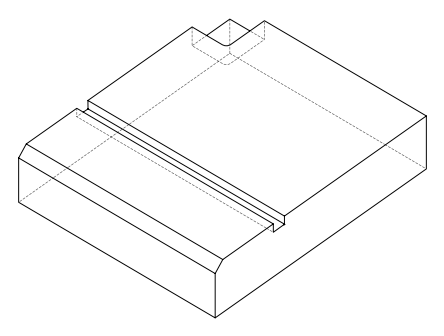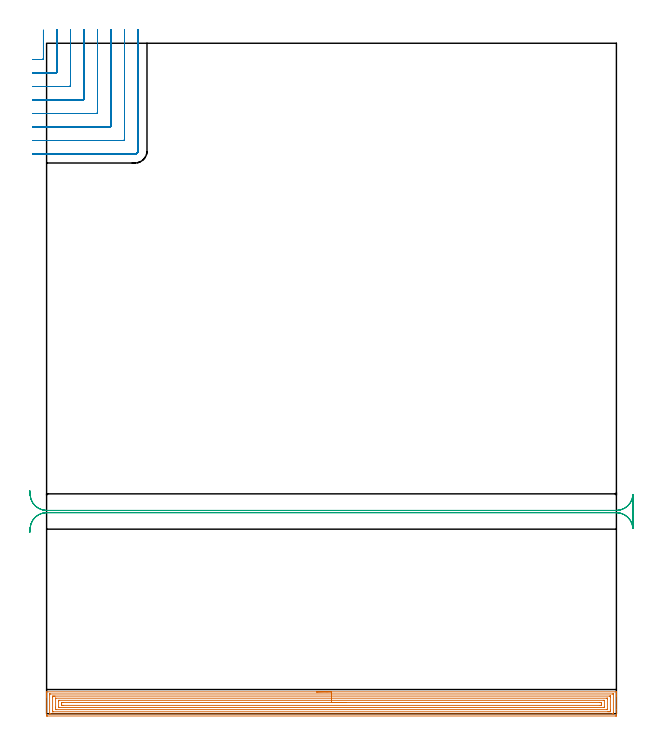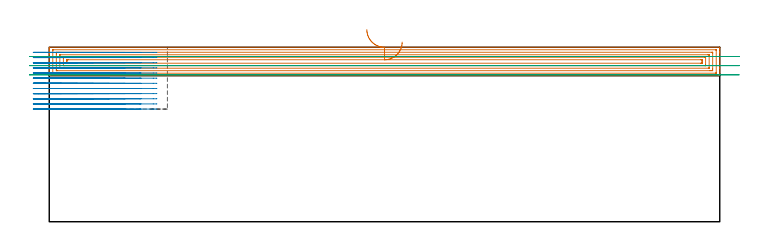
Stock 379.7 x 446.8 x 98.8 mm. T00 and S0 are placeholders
(PLAN: 3 operations, 2 tool changes, 43.2 min)
(1 AREA_MILL | FG_CHAMFER_SURFACE | UGT0205_001 | 18.52 min | 49209 mm3)
(2 MILL_CORNER_NOTCH_RECTANGULAR | CORNER_NOTCH_RECTANGULAR | NXT0201_011 | Follow Part, ap 3, ae 75% | 19.49 min | 186357 mm3)
(3 MILL_RECTANGULAR_SLOT | SLOT_RECTANGULAR | UGT0201_105 | Follow Part, ap 5.5, ae 75% | 5.17 min | 139223 mm3)
(TOOL UGT0205_001 | Chamfer Mill 20 x 3 x 45 deg. | D20 FL50 Z2)
(TOOL NXT0201_011 | ENDMILL 12mm [2P460-1200-NA 1630] | D12 FL38 Z6)
(TOOL UGT0201_105 | End Mill 22 mm | D22 FL25 Z2)
(OP 1 AREA_MILL)
G17 G21 G94 G90
T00 M6
G54
G17 G0 G90 X179.85 Y14.6 S1061 M3
G43 Z108.8 H0
G94 G1 X179.888 Z107.928 F250.
X180.002 Z107.063
X180.191 Z106.212
X180.453 Z105.38
X180.787 Z104.574
X181.19 Z103.8
X181.658 Z103.064
X182.19 Z102.372
X182.779 Z101.729
X183.422 Z101.14
X184.114 Z100.608
X184.85 Z100.14
X185.624 Z99.737
X186.43 Z99.403
X187.262 Z99.141
X188.114 Z98.952
X188.978 Z98.838
X189.85 Z98.8
X379.538
X379.69 Y14.597 Z98.788
X379.693 Y14.574 Z98.765
X379.7 Y14.224 Z98.424
Y13.839 Z98.039
Y13.196 Z97.391
Y11.989 Z96.186
Y11.424 Z95.618
Y2.845 Z87.042
Y-0.7 Z83.497
X379.697 Y-0.982 Z83.215
X379.692 Y-1.492 Z82.706
X379.607 Y-1.494 Z82.703
X379.092 Y-1.5 Z82.7
X0.608
X0.233 Y-1.496 Z82.702
X0.01 Y-1.492 Z82.706
X0. Y-1.265 Z82.932
Y10.82 Z95.015
Y11.424 Z95.618
Y11.989 Z96.186
Y12.31 Z96.506
Y12.875 Z97.071
Y13.196 Z97.391
Y13.839 Z98.039
Y14.225 Z98.424
X0.007 Y14.574 Z98.765
X0.01 Y14.597 Z98.788
X0.162 Y14.6 Z98.8
X189.85
Y13.186 Z97.386
X377.306
X377.529 Y13.185 Z97.385
X377.634 Y13.182 Z97.382
X377.679 Y13.179 Z97.379
X377.69 Y13.152 Z97.352
X377.695 Y13.051 Z97.251
X377.7 Y12.806 Z97.006
X377.699 Y0.4 Z84.6
X377.69 Y0.009 Z84.209
X377.683 Y-0.079 Z84.121
X377.637 Y-0.082 Z84.118
X377.527 Y-0.085 Z84.115
X377.306 Y-0.086 Z84.114
X2.394
X2.172 Y-0.085 Z84.115
X2.066 Y-0.082 Z84.118
X2.021 Y-0.079 Z84.121
X2.01 Y-0.052 Z84.148
X2.005 Y0.049 Z84.249
X2. Y0.294 Z84.494
X2.001 Y12.7 Z96.9
X2.01 Y13.091 Z97.291
X2.017 Y13.179 Z97.379
X2.063 Y13.182 Z97.382
X2.173 Y13.185 Z97.385
X2.394 Y13.186 Z97.386
X189.85
Y11.772 Z95.972
X375.171 Y11.771 Z95.971
X375.521 Y11.77 Z95.97
X375.637 Y11.767 Z95.967
X375.677 Y11.765 Z95.965
X375.69 Y11.759 Z95.959
X375.693 Y11.719 Z95.919
X375.697 Y11.601 Z95.801
X375.699 Y11.424 Z95.624
X375.7 Y11.246 Z95.446
Y2.385 Z86.585
X375.698 Y1.676 Z85.876
X375.696 Y1.503 Z85.703
X375.686 Y1.336 Z85.536
X375.521 Y1.334 Z85.534
X374.978 Y1.33 Z85.53
X374.629 Y1.329 Z85.529
X374.086 Y1.328 Z85.528
X4.529 Y1.329 Z85.529
X4.179 Y1.33 Z85.53
X4.063 Y1.333 Z85.533
X4.023 Y1.335 Z85.535
X4.01 Y1.341 Z85.541
X4.007 Y1.381 Z85.581
X4.003 Y1.499 Z85.699
X4.001 Y1.676 Z85.876
X4. Y1.854 Z86.054
Y10.715 Z94.915
X4.002 Y11.424 Z95.624
X4.004 Y11.597 Z95.797
X4.014 Y11.764 Z95.964
X4.179 Y11.766 Z95.966
X4.722 Y11.77 Z95.97
X5.071 Y11.771 Z95.971
X5.614 Y11.772 Z95.972
X189.85
Y10.357 Z94.557
X373.025
X373.605 Y10.355 Z94.555
X373.67 Y10.352 Z94.552
X373.686 Y10.351 Z94.551
X373.69 Y10.337 Z94.537
X373.694 Y10.288 Z94.488
X373.698 Y10.088 Z94.288
X373.7 Y9.687 Z93.887
X373.699 Y3.023 Z87.223
X373.697 Y2.811 Z87.011
X373.694 Y2.758 Z86.958
X373.69 Y2.75 Z86.95
X373.684 Y2.747 Z86.947
X373.656 Y2.745 Z86.945
X373.554 Y2.743 Z86.943
X6.675
X6.095 Y2.745 Z86.945
X6.03 Y2.748 Z86.948
X6.014 Y2.749 Z86.949
X6.01 Y2.763 Z86.963
X6.006 Y2.812 Z87.012
X6.002 Y3.012 Z87.212
X6. Y4.335 Z88.535
X6.001 Y10.077 Z94.277
X6.003 Y10.289 Z94.489
X6.006 Y10.342 Z94.542
X6.01 Y10.35 Z94.55
X6.016 Y10.353 Z94.553
X6.044 Y10.355 Z94.555
X6.146 Y10.357 Z94.557
X189.85
Y8.943 Z93.143
X371.058
X371.237 Y8.942 Z93.142
X371.595 Y8.938 Z93.138
X371.688 Y8.936 Z93.136
X371.693 Y8.912 Z93.112
X371.697 Y8.856 Z93.056
X371.699 Y8.765 Z92.965
X371.7 Y4.584 Z88.784
X371.696 Y4.335 Z88.535
X371.69 Y4.177 Z88.377
X371.686 Y4.164 Z88.364
X371.63 Y4.161 Z88.361
X371.535 Y4.158 Z88.358
X371.416 Y4.157 Z88.357
X371.237
X8.642
X8.463 Y4.158 Z88.358
X8.105 Y4.162 Z88.362
X8.012 Y4.164 Z88.364
X8.007 Y4.188 Z88.388
X8.003 Y4.244 Z88.444
X8.001 Y4.335 Z88.535
Y8.516 Z92.716
X8.004 Y8.765 Z92.965
X8.01 Y8.923 Z93.123
X8.014 Y8.936 Z93.136
X8.07 Y8.939 Z93.139
X8.165 Y8.942 Z93.142
X8.284 Y8.943 Z93.143
X8.463
X189.85
Y7.529 Z91.729
X368.734 Y7.528 Z91.728
X369.273 Y7.525 Z91.725
X369.633 Y7.522 Z91.722
X369.69 Y7.515 Z91.715
X369.696 Y7.459 Z91.659
X369.699 Y6.993 Z91.193
X369.7 Y6.569 Z90.769
Y6.107 Z90.307
X369.699 Y5.683 Z89.883
X369.696 Y5.622 Z89.822
X369.69 Y5.586 Z89.786
X369.687 Y5.578 Z89.778
X369.676 Y5.576 Z89.776
X369.542 Y5.573 Z89.773
X369.273 Y5.572 Z89.772
X368.92 Y5.571 Z89.771
X10.967 Y5.572 Z89.772
X10.427 Y5.575 Z89.775
X10.067 Y5.578 Z89.778
X10.01 Y5.585 Z89.785
X10.004 Y5.641 Z89.841
X10.001 Y6.107 Z90.307
X10. Y6.531 Z90.731
Y6.993 Z91.193
X10.001 Y7.417 Z91.617
X10.004 Y7.478 Z91.678
X10.01 Y7.514 Z91.714
X10.013 Y7.522 Z91.722
X10.024 Y7.524 Z91.724
X10.158 Y7.527 Z91.727
X10.427 Y7.528 Z91.728
X10.78 Y7.529 Z91.729
X189.85
X190.722 Z91.767
X191.586 Z91.881
X192.438 Z92.07
X193.27 Z92.332
X194.076 Z92.666
X194.85 Z93.069
X195.586 Z93.537
X196.278 Z94.068
X196.921 Z94.658
X197.51 Z95.301
X198.042 Z95.993
X198.51 Z96.729
X198.913 Z97.503
X199.247 Z98.309
X199.509 Z99.141
X199.698 Z99.992
X199.812 Z100.857
X199.85 Z101.729
G0 Z108.8
M5
M2
(OP 2 MILL_CORNER_NOTCH_RECTANGULAR)
G17 G21 G94 G90
T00 M6
G54
G17 G0 G90 X-9. Y436. S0 M3
G43 Z108.8 H1
Z95.883
G94 G1 X-6. F250.
X-2.695 F500.
G3 X-2.1 Y436.595 R0.6
G1 Y452.42
Y455.42 F250.
G0 Z108.8
X-9. Y427.
Z95.883
G1 X-6.
X6.305 F500.
G3 X6.9 Y427.595 R0.6
G1 Y452.8
Y455.8 F250.
G0 Z108.8
X-9. Y418.
Z95.883
G1 X-6.
X15.305 F500.
G3 X15.9 Y418.595 R0.6
G1 Y452.8
Y455.8 F250.
G0 Z108.8
X-9. Y409.
Z95.883
G1 X-6.
X24.304 F500.
G3 X24.9 Y409.596 R0.6
G1 Y452.8
Y455.8 F250.
G0 Z108.8
X-9. Y400.
Z95.883
G1 X-6.
X33.304 F500.
G3 X33.9 Y400.596 R0.6
G1 Y452.8
Y455.8 F250.
G0 Z108.8
X-9. Y391.
Z95.883
G1 X-6.
X42.304 F500.
G3 X42.9 Y391.596 R0.6
G1 Y452.8
Y455.8 F250.
G0 Z108.8
X-9. Y382.
Z95.883
G1 X-6.
X51.304 F500.
G3 X51.9 Y382.596 R0.6
G1 Y452.8
Y455.8 F250.
G0 Z108.8
X-9. Y373.
Z95.883
G1 X-6.
X58.9 F500.
G3 X60.9 Y375. R2.
G1 Y452.8
Y455.8 F250.
G0 Z108.8
X-9. Y436.
Z92.967
G1 X-6.
X-2.695 F500.
G3 X-2.1 Y436.595 R0.6
G1 Y452.42
Y455.42 F250.
G0 Z108.8
X-9. Y427.
Z92.967
G1 X-6.
X6.305 F500.
G3 X6.9 Y427.595 R0.6
G1 Y452.8
Y455.8 F250.
G0 Z108.8
X-9. Y418.
Z92.967
G1 X-6.
X15.305 F500.
G3 X15.9 Y418.595 R0.6
G1 Y452.8
Y455.8 F250.
G0 Z108.8
X-9. Y409.
Z92.967
G1 X-6.
X24.304 F500.
G3 X24.9 Y409.596 R0.6
G1 Y452.8
Y455.8 F250.
G0 Z108.8
X-9. Y400.
Z92.967
G1 X-6.
X33.304 F500.
G3 X33.9 Y400.596 R0.6
G1 Y452.8
Y455.8 F250.
G0 Z108.8
X-9. Y391.
Z92.967
G1 X-6.
X42.304 F500.
G3 X42.9 Y391.596 R0.6
G1 Y452.8
Y455.8 F250.
G0 Z108.8
X-9. Y382.
Z92.967
G1 X-6.
X51.304 F500.
G3 X51.9 Y382.596 R0.6
G1 Y452.8
Y455.8 F250.
G0 Z108.8
X-9. Y373.
Z92.967
G1 X-6.
X58.9 F500.
G3 X60.9 Y375. R2.
G1 Y452.8
Y455.8 F250.
G0 Z108.8
X-9. Y436.
Z90.05
G1 X-6.
X-2.695 F500.
G3 X-2.1 Y436.595 R0.6
G1 Y452.42
Y455.42 F250.
G0 Z108.8
X-9. Y427.
Z90.05
G1 X-6.
X6.305 F500.
G3 X6.9 Y427.595 R0.6
G1 Y452.8
Y455.8 F250.
G0 Z108.8
X-9. Y418.
Z90.05
G1 X-6.
X15.305 F500.
G3 X15.9 Y418.595 R0.6
G1 Y452.8
Y455.8 F250.
G0 Z108.8
X-9. Y409.
Z90.05
G1 X-6.
X24.304 F500.
G3 X24.9 Y409.596 R0.6
G1 Y452.8
Y455.8 F250.
G0 Z108.8
X-9. Y400.
Z90.05
G1 X-6.
X33.304 F500.
G3 X33.9 Y400.596 R0.6
G1 Y452.8
Y455.8 F250.
G0 Z108.8
X-9. Y391.
Z90.05
G1 X-6.
X42.304 F500.
G3 X42.9 Y391.596 R0.6
G1 Y452.8
Y455.8 F250.
G0 Z108.8
X-9. Y382.
Z90.05
G1 X-6.
X51.304 F500.
G3 X51.9 Y382.596 R0.6
G1 Y452.8
Y455.8 F250.
G0 Z108.8
X-9. Y373.
Z90.05
G1 X-6.
X58.9 F500.
G3 X60.9 Y375. R2.
G1 Y452.8
Y455.8 F250.
G0 Z108.8
X-9. Y436.
Z87.133
G1 X-6.
X-2.695 F500.
G3 X-2.1 Y436.595 R0.6
G1 Y452.42
Y455.42 F250.
G0 Z108.8
X-9. Y427.
Z87.133
G1 X-6.
X6.305 F500.
G3 X6.9 Y427.595 R0.6
G1 Y452.8
Y455.8 F250.
G0 Z108.8
X-9. Y418.
Z87.133
G1 X-6.
X15.305 F500.
G3 X15.9 Y418.595 R0.6
G1 Y452.8
Y455.8 F250.
G0 Z108.8
X-9. Y409.
Z87.133
G1 X-6.
X24.304 F500.
G3 X24.9 Y409.596 R0.6
G1 Y452.8
Y455.8 F250.
G0 Z108.8
X-9. Y400.
Z87.133
G1 X-6.
X33.304 F500.
G3 X33.9 Y400.596 R0.6
G1 Y452.8
Y455.8 F250.
G0 Z108.8
X-9. Y391.
Z87.133
G1 X-6.
X42.304 F500.
G3 X42.9 Y391.596 R0.6
G1 Y452.8
Y455.8 F250.
G0 Z108.8
X-9. Y382.
Z87.133
G1 X-6.
X51.304 F500.
G3 X51.9 Y382.596 R0.6
G1 Y452.8
Y455.8 F250.
G0 Z108.8
X-9. Y373.
Z87.133
G1 X-6.
X58.9 F500.
G3 X60.9 Y375. R2.
G1 Y452.8
Y455.8 F250.
G0 Z108.8
X-9. Y436.
Z84.217
G1 X-6.
X-2.695 F500.
G3 X-2.1 Y436.595 R0.6
G1 Y452.42
Y455.42 F250.
G0 Z108.8
X-9. Y427.
Z84.217
G1 X-6.
X6.305 F500.
G3 X6.9 Y427.595 R0.6
G1 Y452.8
Y455.8 F250.
G0 Z108.8
X-9. Y418.
Z84.217
G1 X-6.
X15.305 F500.
G3 X15.9 Y418.595 R0.6
G1 Y452.8
Y455.8 F250.
G0 Z108.8
X-9. Y409.
Z84.217
G1 X-6.
X24.304 F500.
G3 X24.9 Y409.596 R0.6
G1 Y452.8
Y455.8 F250.
G0 Z108.8
X-9. Y400.
Z84.217
G1 X-6.
X33.304 F500.
G3 X33.9 Y400.596 R0.6
G1 Y452.8
Y455.8 F250.
G0 Z108.8
X-9. Y391.
Z84.217
G1 X-6.
X42.304 F500.
G3 X42.9 Y391.596 R0.6
G1 Y452.8
Y455.8 F250.
G0 Z108.8
X-9. Y382.
Z84.217
G1 X-6.
X51.304 F500.
G3 X51.9 Y382.596 R0.6
G1 Y452.8
Y455.8 F250.
G0 Z108.8
X-9. Y373.
Z84.217
G1 X-6.
X58.9 F500.
G3 X60.9 Y375. R2.
G1 Y452.8
Y455.8 F250.
G0 Z108.8
X-9. Y436.
Z81.3
G1 X-6.
X-2.695 F500.
G3 X-2.1 Y436.595 R0.6
G1 Y452.42
Y455.42 F250.
G0 Z108.8
X-9. Y427.
Z81.3
G1 X-6.
X6.305 F500.
G3 X6.9 Y427.595 R0.6
G1 Y452.8
Y455.8 F250.
G0 Z108.8
X-9. Y418.
Z81.3
G1 X-6.
X15.305 F500.
G3 X15.9 Y418.595 R0.6
G1 Y452.8
Y455.8 F250.
G0 Z108.8
X-9. Y409.
Z81.3
G1 X-6.
X24.304 F500.
G3 X24.9 Y409.596 R0.6
G1 Y452.8
Y455.8 F250.
G0 Z108.8
X-9. Y400.
Z81.3
G1 X-6.
X33.304 F500.
G3 X33.9 Y400.596 R0.6
G1 Y452.8
Y455.8 F250.
G0 Z108.8
X-9. Y391.
Z81.3
G1 X-6.
X42.304 F500.
G3 X42.9 Y391.596 R0.6
G1 Y452.8
Y455.8 F250.
G0 Z108.8
X-9. Y382.
Z81.3
G1 X-6.
X51.304 F500.
G3 X51.9 Y382.596 R0.6
G1 Y452.8
Y455.8 F250.
G0 Z108.8
X-9. Y373.
Z81.3
G1 X-6.
X58.9 F500.
G3 X60.9 Y375. R2.
G1 Y452.8
Y455.8 F250.
G0 Z108.8
X-9. Y436.
Z78.383
G1 X-6.
X-2.695 F500.
G3 X-2.1 Y436.595 R0.6
G1 Y452.42
Y455.42 F250.
G0 Z108.8
X-9. Y427.
Z78.383
G1 X-6.
X6.305 F500.
G3 X6.9 Y427.595 R0.6
G1 Y452.8
Y455.8 F250.
G0 Z108.8
X-9. Y418.
Z78.383
G1 X-6.
X15.305 F500.
G3 X15.9 Y418.595 R0.6
G1 Y452.8
Y455.8 F250.
G0 Z108.8
X-9. Y409.
Z78.383
G1 X-6.
X24.304 F500.
G3 X24.9 Y409.596 R0.6
G1 Y452.8
Y455.8 F250.
G0 Z108.8
X-9. Y400.
Z78.383
G1 X-6.
X33.304 F500.
G3 X33.9 Y400.596 R0.6
G1 Y452.8
Y455.8 F250.
G0 Z108.8
X-9. Y391.
Z78.383
G1 X-6.
X42.304 F500.
G3 X42.9 Y391.596 R0.6
G1 Y452.8
Y455.8 F250.
G0 Z108.8
X-9. Y382.
Z78.383
G1 X-6.
X51.304 F500.
G3 X51.9 Y382.596 R0.6
G1 Y452.8
Y455.8 F250.
G0 Z108.8
X-9. Y373.
Z78.383
G1 X-6.
X58.9 F500.
G3 X60.9 Y375. R2.
G1 Y452.8
Y455.8 F250.
G0 Z108.8
X-9. Y436.
Z75.467
G1 X-6.
X-2.695 F500.
G3 X-2.1 Y436.595 R0.6
G1 Y452.42
Y455.42 F250.
G0 Z108.8
X-9. Y427.
Z75.467
G1 X-6.
X6.305 F500.
G3 X6.9 Y427.595 R0.6
G1 Y452.8
Y455.8 F250.
G0 Z108.8
X-9. Y418.
Z75.467
G1 X-6.
X15.305 F500.
G3 X15.9 Y418.595 R0.6
G1 Y452.8
Y455.8 F250.
G0 Z108.8
X-9. Y409.
Z75.467
G1 X-6.
X24.304 F500.
G3 X24.9 Y409.596 R0.6
G1 Y452.8
Y455.8 F250.
G0 Z108.8
X-9. Y400.
Z75.467
G1 X-6.
X33.304 F500.
G3 X33.9 Y400.596 R0.6
G1 Y452.8
Y455.8 F250.
G0 Z108.8
X-9. Y391.
Z75.467
G1 X-6.
X42.304 F500.
G3 X42.9 Y391.596 R0.6
G1 Y452.8
Y455.8 F250.
G0 Z108.8
X-9. Y382.
Z75.467
G1 X-6.
X51.304 F500.
G3 X51.9 Y382.596 R0.6
G1 Y452.8
Y455.8 F250.
G0 Z108.8
X-9. Y373.
Z75.467
G1 X-6.
X58.9 F500.
G3 X60.9 Y375. R2.
G1 Y452.8
Y455.8 F250.
G0 Z108.8
X-9. Y436.
Z72.55
G1 X-6.
X-2.695 F500.
G3 X-2.1 Y436.595 R0.6
G1 Y452.42
Y455.42 F250.
G0 Z108.8
X-9. Y427.
Z72.55
G1 X-6.
X6.305 F500.
G3 X6.9 Y427.595 R0.6
G1 Y452.8
Y455.8 F250.
G0 Z108.8
X-9. Y418.
Z72.55
G1 X-6.
X15.305 F500.
G3 X15.9 Y418.595 R0.6
G1 Y452.8
Y455.8 F250.
G0 Z108.8
X-9. Y409.
Z72.55
G1 X-6.
X24.304 F500.
G3 X24.9 Y409.596 R0.6
G1 Y452.8
Y455.8 F250.
G0 Z108.8
X-9. Y400.
Z72.55
G1 X-6.
X33.304 F500.
G3 X33.9 Y400.596 R0.6
G1 Y452.8
Y455.8 F250.
G0 Z108.8
X-9. Y391.
Z72.55
G1 X-6.
X42.304 F500.
G3 X42.9 Y391.596 R0.6
G1 Y452.8
Y455.8 F250.
G0 Z108.8
X-9. Y382.
Z72.55
G1 X-6.
X51.304 F500.
G3 X51.9 Y382.596 R0.6
G1 Y452.8
Y455.8 F250.
G0 Z108.8
X-9. Y373.
Z72.55
G1 X-6.
X58.9 F500.
G3 X60.9 Y375. R2.
G1 Y452.8
Y455.8 F250.
G0 Z108.8
X-9. Y436.
Z69.633
G1 X-6.
X-2.695 F500.
G3 X-2.1 Y436.595 R0.6
G1 Y452.42
Y455.42 F250.
G0 Z108.8
X-9. Y427.
Z69.633
G1 X-6.
X6.305 F500.
G3 X6.9 Y427.595 R0.6
G1 Y452.8
Y455.8 F250.
G0 Z108.8
X-9. Y418.
Z69.633
G1 X-6.
X15.305 F500.
G3 X15.9 Y418.595 R0.6
G1 Y452.8
Y455.8 F250.
G0 Z108.8
X-9. Y409.
Z69.633
G1 X-6.
X24.304 F500.
G3 X24.9 Y409.596 R0.6
G1 Y452.8
Y455.8 F250.
G0 Z108.8
X-9. Y400.
Z69.633
G1 X-6.
X33.304 F500.
G3 X33.9 Y400.596 R0.6
G1 Y452.8
Y455.8 F250.
G0 Z108.8
X-9. Y391.
Z69.633
G1 X-6.
X42.304 F500.
G3 X42.9 Y391.596 R0.6
G1 Y452.8
Y455.8 F250.
G0 Z108.8
X-9. Y382.
Z69.633
G1 X-6.
X51.304 F500.
G3 X51.9 Y382.596 R0.6
G1 Y452.8
Y455.8 F250.
G0 Z108.8
X-9. Y373.
Z69.633
G1 X-6.
X58.9 F500.
G3 X60.9 Y375. R2.
G1 Y452.8
Y455.8 F250.
G0 Z108.8
X-9. Y436.
Z66.717
G1 X-6.
X-2.695 F500.
G3 X-2.1 Y436.595 R0.6
G1 Y452.42
Y455.42 F250.
G0 Z108.8
X-9. Y427.
Z66.717
G1 X-6.
X6.305 F500.
G3 X6.9 Y427.595 R0.6
G1 Y452.8
Y455.8 F250.
G0 Z108.8
X-9. Y418.
Z66.717
G1 X-6.
X15.305 F500.
G3 X15.9 Y418.595 R0.6
G1 Y452.8
Y455.8 F250.
G0 Z108.8
X-9. Y409.
Z66.717
G1 X-6.
X24.304 F500.
G3 X24.9 Y409.596 R0.6
G1 Y452.8
Y455.8 F250.
G0 Z108.8
X-9. Y400.
Z66.717
G1 X-6.
X33.304 F500.
G3 X33.9 Y400.596 R0.6
G1 Y452.8
Y455.8 F250.
G0 Z108.8
X-9. Y391.
Z66.717
G1 X-6.
X42.304 F500.
G3 X42.9 Y391.596 R0.6
G1 Y452.8
Y455.8 F250.
G0 Z108.8
X-9. Y382.
Z66.717
G1 X-6.
X51.304 F500.
G3 X51.9 Y382.596 R0.6
G1 Y452.8
Y455.8 F250.
G0 Z108.8
X-9. Y373.
Z66.717
G1 X-6.
X58.9 F500.
G3 X60.9 Y375. R2.
G1 Y452.8
Y455.8 F250.
G0 Z108.8
X-9. Y436.
Z63.8
G1 X-6.
X-2.695 F500.
G3 X-2.1 Y436.595 R0.6
G1 Y452.42
Y455.42 F250.
G0 Z108.8
X-9. Y427.
Z63.8
G1 X-6.
X6.305 F500.
G3 X6.9 Y427.595 R0.6
G1 Y452.8
Y455.8 F250.
G0 Z108.8
X-9. Y418.
Z63.8
G1 X-6.
X15.305 F500.
G3 X15.9 Y418.595 R0.6
G1 Y452.8
Y455.8 F250.
G0 Z108.8
X-9. Y409.
Z63.8
G1 X-6.
X24.304 F500.
G3 X24.9 Y409.596 R0.6
G1 Y452.8
Y455.8 F250.
G0 Z108.8
X-9. Y400.
Z63.8
G1 X-6.
X33.304 F500.
G3 X33.9 Y400.596 R0.6
G1 Y452.8
Y455.8 F250.
G0 Z108.8
X-9. Y391.
Z63.8
G1 X-6.
X42.304 F500.
G3 X42.9 Y391.596 R0.6
G1 Y452.8
Y455.8 F250.
G0 Z108.8
X-9. Y382.
Z63.8
G1 X-6.
X51.304 F500.
G3 X51.9 Y382.596 R0.6
G1 Y452.8
Y455.8 F250.
G0 Z108.8
X-9. Y373.
Z63.8
G1 X-6.
X58.9 F500.
G3 X60.9 Y375. R2.
G1 Y452.8
Y455.8 F250.
G0 Z108.8
M5
M2
(OP 3 MILL_RECTANGULAR_SLOT)
G17 G21 G94 G90
T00 M6
G54
G17 G0 G90 X-11.191 Y120.82 S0 M3
G43 Z108.8 H0
Z93.6
G94 G1 X-10.97 Y123.812 F250.
G2 X0. Y134. R11. F500.
G1 X379.7
G2 X390.69 Y123.469 R11.
G1 X390.7
Y146.031
X390.69
G2 X379.7 Y135.5 R11.
G1 X0.
G2 X-10.97 Y145.688 R11.
G1 X-11.191 Y148.68 F250.
G0 Y120.82 Z88.4
G1 X-10.97 Y123.812
G2 X0. Y134. R11. F500.
G1 X379.7
G2 X390.69 Y123.469 R11.
G1 X390.7
Y146.031
X390.69
G2 X379.7 Y135.5 R11.
G1 X0.
G2 X-10.97 Y145.688 R11.
G1 X-11.191 Y148.68 F250.
G0 Y120.82 Z83.2
G1 X-10.97 Y123.812
G2 X0. Y134. R11. F500.
G1 X379.7
G2 X390.69 Y123.469 R11.
G1 Y146.031
G2 X379.7 Y135.5 R11.
G1 X0.
G2 X-10.97 Y145.688 R11.
G1 X-11.191 Y148.68 F250.
G0 Z108.8
M5
M2
